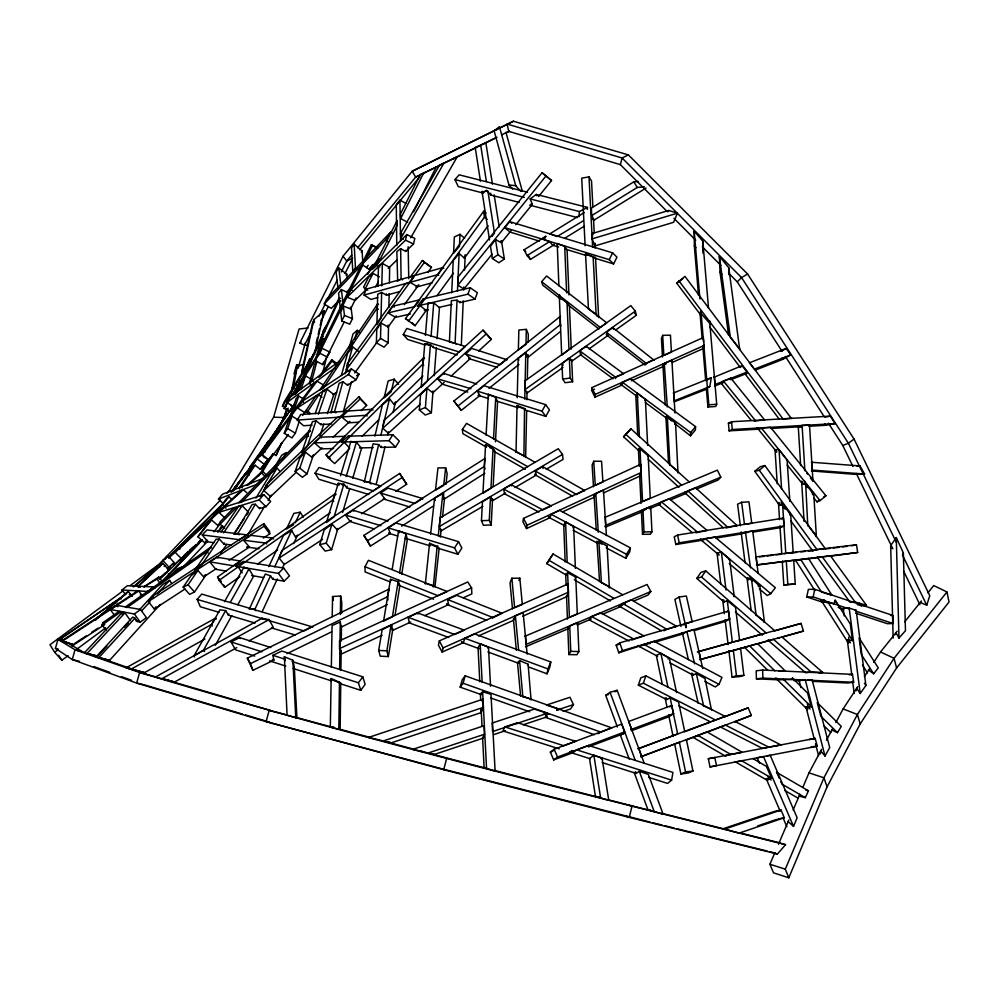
<?xml version="1.0" encoding="UTF-8"?>
<svg xmlns="http://www.w3.org/2000/svg" width="999" height="999" viewBox="0 0 999 999"><rect width="100%" height="100%" fill="white"/><g stroke="black" fill="none" stroke-linecap="round" stroke-linejoin="round"><path stroke-width="1.5" d="M563.036 367.42L527.097 392.982L525.062 389.535L525.062 380.819L630.806 305.619L635.289 311.139L636.375 315.259L615.421 330.157M519.143 202.41L490.746 195.03L490.759 193.182M382.155 635.227L340.721 654.333L339.523 648.626L339.573 640.784L467.744 581.967L471.59 587.874L471.84 593.881L463.386 597.777M340.721 654.333L340.746 650.424M389.148 589.997L388.998 589.098L247.34 658.129L252.922 670.341L273.913 660.077L272.864 655.332L281.83 651.036L362.824 676.822L365.135 684.365L360.764 690.321L339.672 683.503L339.46 682.217L331.156 678.558L330.319 726.947L338.823 729.307L340.147 729.07L340.746 682.754M340.896 670.404L341.159 650.337M341.283 641.071L341.483 625.636M341.646 613.286L341.783 602.484L340.622 596.028L332.567 596.515L332.217 616.645M338.823 729.307L339.46 682.217M339.623 669.48L340.272 621.89L332.068 625.586L331.343 667.369M340.372 614.51L340.622 596.028M396.253 315.821L388.136 326.985L380.894 322.977L376.748 329.583L376.386 342.832L384.053 347.177L388.186 342.782L388.524 325.886M388.886 307.455L389.16 293.631M389.373 282.879L389.672 267.52L382.367 263.399L378.471 266.171L377.922 286.176M387.325 604.595L341.134 627.185L341.159 625.861M560.389 331.543L527.597 357.617L527.659 355.007M523.901 456.493L524.55 408.579L517.032 405.532L516.046 452.147M524.762 399.188L525.799 352.784L518.169 358.316L517.22 397.714M526.323 329.37L525.986 344.43L518.369 349.95L518.856 330.007L526.323 329.37L528.309 334.203L528.146 342.008M525.636 457.492L526.648 410.676M526.885 399.75L527.06 391.945M527.322 379.458L527.872 354.495M376.386 342.832L380.519 338.411L380.894 322.977M381.643 292.432L381.019 318.057L376.885 324.638L377.709 294.218L381.643 292.432L386.513 295.192L399.538 291.658M381.805 285.951L382.367 263.399M451.71 292.869L453.234 260.502L459.14 253.434L464.385 258.217L464.448 256.393M525.324 469.268L494.255 451.548L494.305 449.987M339.672 683.503L339.722 682.142M388.136 326.985L388.199 325.162M461.313 345.429L463.224 300.824M463.686 290.047L463.823 286.975M464.547 270.042L465.197 254.658M455.107 343.132L457.043 300.187L451.336 300.662L449.4 342.058L455.107 343.132L456.243 344.143M457.467 290.809L459.14 253.434M460.002 234.315L459.465 246.216L453.571 253.259L454.333 236.975L460.002 234.315L464.685 238.286M560.526 317.095L560.214 316.458L453.908 401.024L461.263 410.377L479.882 395.567L477.31 391.133L483.978 385.739L545.641 404.645L549.45 409.902L545.791 416.383L525.187 409.977L525.249 408.579M518.069 407.292L518.119 406.356M397.689 281.219L396.84 251.623L400.649 248.714L405.781 251.436L405.844 250.312M674.837 423.688L690.496 435.826L695.379 429.957L695.591 426.648L630.469 378.808L622.577 382.38L622.052 385.027L594.979 397.19L591.683 390.422L591.833 387.637L703.383 337.512L704.108 345.479L703.246 348.539L672.127 362.512M491.183 524.987L489.285 520.404L490.521 496.753L482.48 501.835L481.456 520.691L483.391 525.262L491.183 524.987L492.544 498.801M493.044 448.351L490.959 488.199L482.942 493.281L485.576 444.68L493.044 448.351L494.255 451.548M493.543 438.836L495.704 397.327L488.324 394.305L486.101 435.214M493.169 486.476L495.005 451.048M495.479 441.795L497.539 401.748L495.704 397.327M505.681 493.019L492.37 500.811L492.457 499.225M594.979 397.19L595.142 394.443L591.833 387.637M690.496 435.826L690.684 432.555L695.591 426.648M579.008 216.758L579.358 211.551L587.474 207.417L587.325 209.44M339.111 297.839L300.824 381.843L303.359 378.259L338.923 300.237L339.111 297.839L340.559 298.464M444.155 382.43L432.779 392.807L426.935 388.236L420.554 394.867L419.318 409.927L425.287 415.06L431.356 412.712L433.017 391.108M434.215 375.661L436.351 347.877M437.075 338.624L439.46 307.742L433.753 302.772L428.072 303.172L425.424 335.414M594.717 246.004L592.182 238.848L592.607 233.429L668.793 210.452L677.372 213.187L673.638 222.302L594.717 246.004L594.929 243.306M431.356 412.712L425.399 407.567L426.935 388.236M430.394 344.805L427.522 380.906L421.153 387.525L424.75 343.706L430.394 344.805L433.391 347.515L457.192 354.932M431.056 336.501L433.753 302.772M485.064 469.093L484.278 466.446L484.915 458.491L363.873 535.427L370.392 546.128L390.247 533.478L388.186 527.884L395.816 522.939L458.566 541.658L461.863 548.051L457.867 554.245L437.587 548.101L437.112 546.416L429.582 543.244L425.324 583.953M432.779 392.807L432.892 391.433M482.917 506.356L441.083 530.881L439.36 526.523L440.097 517.819L558.266 448.713L562.474 454.433L563.061 459.39L546.253 469.243M362.837 265.022L359.353 268.993L319.48 349.812L319.143 353.546L362.837 265.022L369.118 269.368L379.595 258.566M341.383 289.573L343.019 303.371L340.447 309.528L338.574 293.269L341.383 289.573L346.928 292.257L347.028 291.221M426.024 310.364L419.967 305.619L417.395 306.019L423.139 298.988L470.267 287.749L477.347 292.707L475.062 299.101L459.915 302.585L460.027 301.461M484.777 473.301L444.23 499.113L444.393 497.589M434.977 586.713L439.16 547.989M440.334 537.15L441.171 529.408M442.507 517.007L444.505 498.426M446.004 484.478L447.177 473.638L445.641 467.857L437.974 467.919L435.489 490.134L443.731 485.402L445.641 467.857M433.266 587.012L437.112 546.416M438.249 535.851L442.857 493.494L434.59 498.251L430.581 534.24M820.391 753.958L820.728 750.911L825.012 756.031L829.694 747.564L812.15 679.969L799.1 680.431L800.961 687.599M443.456 495.966L443.781 493.369M437.587 548.101L437.887 545.891M433.566 599.163L399.088 585.464L399.288 584.078M420.242 404.233L388.399 433.266L382.804 428.234L383.941 420.479L482.967 330.157L491.321 339.435L478.696 350.949M606.256 547.864L625.886 558.304L626.485 554.308L630.369 547.852L559.59 510.352L551.136 514.298L550.024 517.694L526.498 528.571L522.902 521.79L523.501 518.394L640.696 464.298L641.208 472.452L639.785 476.148L603.309 493.031M630.369 547.852L629.757 551.873L625.886 558.304M348.801 371.004L346.516 369.568L347.402 363.773L405.344 283.953L408.891 282.667L413.611 277.173L409.99 282.355L417.457 286.676L416.233 287.113L417.682 285.427M391.67 627.572L392.12 624.675M377.622 303.908L319.78 390.035L323.414 388.062L376.935 308.391L377.622 303.908L378.559 304.508M398.501 583.179L398.951 580.307M814.372 739.41L805.981 706.992L811.225 706.743L807.579 693.044L792.457 678.096L792.232 679.445L778.071 679.807L756.43 678.821L756.193 670.804L762.649 670.042L852.497 674.375L853.695 682.267L847.789 682.979L812.362 681.368M410.714 622.065L392.482 630.469L391.021 625.249L382.13 629.732L378.696 650.436L380.244 656.181L388.361 656.58L392.807 629.183M395.017 615.484L399.95 585.052M401.685 574.4L407.355 539.398L405.919 533.828L398.589 530.719L392.195 569.205M388.361 656.58L386.85 650.824L391.021 625.249M398.126 581.693L392.407 616.745L383.554 621.216L390.509 579.32L398.126 581.693L399.088 585.464M399.513 573.126L405.919 533.828M392.482 630.469L392.744 628.895M648.551 777.359L667.557 783.416L671.603 780.132L672.926 772.414L588.598 745.454L576.823 749.874L572.265 752.946L553.696 759.902L550.337 752.11L554.158 749.225L621.665 724.1L624.637 731.93L620.304 734.914L629.333 759.377M348.951 449.388L334.665 463.586L328.421 458.029L422.677 364.285L423.826 357.605L424.538 358.379M528.571 666.97L547.065 673.813L547.927 668.905L550.774 661.975L474.612 633.928L464.947 638.274L463.299 642.669L442.145 652.085L438.411 645.142L439.31 640.908L567.994 583.953L568.481 592.182L566.658 596.703L522.764 616.221M706.443 389.235L707.392 387.562L709.789 386.601L711.375 377.659L673.264 393.082M294.193 388.549L292.282 387.787L294.093 384.028L297.552 364.66L298.851 365.759L304.333 364.098M550.774 661.975L549.887 666.907L547.065 673.813M292.282 387.787L295.067 372.327L297.552 364.66M631.63 729.32L630.744 729.645L631.081 727.834L628.658 721.503L671.615 705.506L673.576 713.611L669.155 716.62L631.605 730.694M615.509 378.584L615.734 377.347L579.645 350.761L586.238 346.303L623.626 373.776L620.666 375.112M526.498 528.571L527.11 525.224L523.501 518.394M791.42 418.506L684.952 276.361L676.723 283.179L700.948 315.309L700.961 310.876M856.23 690.696L856.717 688.224L860.226 693.506L865.908 685.464L856.18 610.302L849.2 608.116L843.206 608.254L844.18 615.884M388.024 599.899L387.475 596.765L388.998 589.098M851.822 675.162L847.289 639.984L852.472 640.571L850.311 624.038L835.139 600.237L833.903 603.833L827.896 602.035L822.864 602.297L806.755 596.952L808.353 589.373L814.759 589.323L892.831 615.446L893.143 623.538L887.337 623.701L855.494 613.124M806.755 596.952L813.161 596.94L814.759 589.323M368.818 494.505L346.803 487.799L347.165 486.151M374.9 436.113L382.405 404.895L389.535 398.776L394.106 404.52L394.393 403.184M442.145 652.085L443.069 647.876L439.31 640.908M303.134 372.802L302.185 372.465L301.985 370.529L312.387 323.813L313.973 319.58L324.126 310.864L314.76 352.722M302.185 372.465L313.973 319.58M316.183 343.419L317.507 337.462M318.182 334.49L319.505 328.534M320.179 325.549L321.503 319.593M376.186 484.403L384.99 446.865M387.812 434.865L388.511 431.855M393.094 412.337L395.567 401.835M405.781 251.436L413.499 243.981L414.822 238.399L406.818 234.603L350.774 289.648L347.177 297.202L355.107 300.399L365.771 290.097M331.593 423.938L320.841 424.625L321.079 423.601M347.177 297.202L405.482 240.185L406.818 234.603M371.041 483.991L369.667 482.342L378.646 444.567L373.052 443.831L364.323 481.943M380.831 435.389L389.535 398.776M394.205 379.158L391.196 391.795L384.091 397.902L388.149 381.006L394.205 379.158L398.564 384.29M576.048 494.705L584.403 490.334L542.619 466.608L535.202 470.954L536.276 475.087L514.997 487.562M71.953 646.091L72.452 644.055M584.24 490.996L584.403 490.334M322.59 373.176L326.748 356.73M667.369 211.738L620.391 164.635L622.102 157.992L628.383 154.907L747.589 274.013L854.058 439.085L929.769 595.691L926.747 605.182L920.216 602.459M739.722 349.588L728.771 267.782L719.355 256.231L720.029 272.14L728.546 335.052M310.314 384.053L309.353 383.516L311.825 380.806L316.87 361.476L322.739 364.61L329.807 352.135L321.965 348.214L287.762 401.223L284.091 408.454L290.234 411.251M318.581 354.895L322.814 338.649L324.912 339.747M324.75 331.243L326.149 325.886L323.239 330.594L320.404 341.383L322.265 337.949M309.353 383.516L314.31 364.623L316.87 361.476M895.466 634.577L895.978 632.704L898.975 638.086L905.469 630.719L903.371 552.959L896.278 537.562L890.658 545.641L893.143 638.074M343.406 411.488L351.573 381.68M703.121 338.486L703.383 337.512M483.241 738.124L434.403 754.432L412.862 749.312L484.016 725.749L484.44 734.253L482.604 737.811L484.103 767.594L495.117 771.066L490.996 694.342L482.629 691.733L481.143 694.58L460.177 687.15L462.237 679.757L465.159 675.824L611.7 727.846L611.088 728.246M460.177 687.15L463.099 683.254L465.159 675.824M342.882 381.743L339.136 383.341L330.831 412.849L334.503 411.763L342.882 381.743L347.552 385.227L356.069 379.757L359.028 374.138L351.373 368.906L302.135 401.373L297.352 407.954L304.895 412.662L307.505 410.989M345.117 373.751L352.622 346.89L358.653 351.473M354.87 338.823L357.255 330.282L359.578 332.018M341.371 375.412L347.59 353.309L352.622 346.89M779.095 842.806L785.564 844.679L777.397 854.045L629.233 817.394L443.718 769.717L266.109 721.628L136.651 683.091L72.265 659.54L55.42 648.376L57.967 639.435L62.138 638.498M294.043 373.851L296.591 364.897M272.19 437.412L284.141 417.52L286.688 408.541M290.946 393.594L293.069 386.126M298.164 368.181L305.394 342.769M226.823 493.356L228.971 491.108L273.626 417.195L299.101 328.983L308.129 327.984M351.273 520.541L337.138 529.807L331.955 524.025L324.2 529.882L319.755 544.617L325.162 551.098L331.618 549.675L337.787 528.821M342.632 512.425L349.675 488.586M352.759 478.146L361.563 448.351L356.406 442.245L350.899 441.458L340.547 475.724M331.618 549.675L326.223 543.169L331.955 524.025M343.868 484.178L334.128 516.733L326.411 522.564L338.261 483.304L343.868 484.178L346.803 487.799M346.141 476.573L356.406 442.245M337.138 529.807L337.562 528.459M349.712 448.176L344.255 442.27L341.271 442.082L348.089 436.226L392.832 434.715L399.338 441.083L395.542 447.053L381.131 447.402L381.468 446.303M297.665 419.58L291.908 416.108L288.174 421.94L284.29 433.304L291.958 437.924L295.354 433.204L299.263 421.416M322.739 364.61L323.551 362.2M322.028 447.752L311.988 457.292L305.319 452.06L299.775 458.166L295.167 471.478L302.36 477.26L306.993 473.913L313.461 454.807M319.917 435.701L323.901 423.938M327.385 413.661L333.841 394.555L326.96 389.173L323.164 390.621L315.16 413.761M284.29 433.304L287.687 428.571L291.908 416.108M298.701 396.103L293.082 412.649L289.348 418.469L296.116 398.651L298.701 396.103L303.509 398.963M300.911 389.598L305.557 375.911L311.064 379.096M684.665 731.343L678.508 701.91L670.167 697.926L666.608 699.55L638.336 685.139L640.809 677.834L645.841 675.861L725.074 716.383L712.499 721.253M638.336 685.139L643.356 683.204L645.841 675.861M298.888 390.509L302.859 378.883L305.557 375.911M295.167 471.478L299.8 468.106L305.319 452.06M316.084 420.779L307.18 446.653L301.648 452.747L312.387 421.728L316.084 420.779L320.841 424.625M318.344 414.21L326.96 389.173M322.59 539.348L284.265 564.472L279.146 558.079L281.743 550.661L399.637 473.451L406.68 484.228L395.804 491.346M377.684 297.602L370.929 299.438L364.073 295.067L366.171 289.161L442.982 267.582L443.781 268.194M347.552 385.227L347.977 384.041M417.395 306.019L467.969 294.168L470.267 287.749M311.988 457.292L312.487 455.956M492.507 618.019L502.047 613.249L456.793 595.329L447.564 599.512L448.563 604.62L424.725 615.609M669.929 465.272L667.332 416.608L675.561 423.126L677.984 472.977M322.502 315.135L322.902 314.061M323.214 313.261L324.126 310.864M640.421 464.997L640.696 464.298M273.401 454.046L276.124 455.532L276.923 453.471M631.281 380.869L663.074 366.583L664.298 363.461L671.902 360.189L674.974 412.987M286.064 406.506L282.467 406.381L284.29 401.71L313.773 353.958L314.722 354.433M567.657 584.802L567.994 583.953M671.328 361.601L671.902 360.189M482.067 701.186L482.854 699.225L368.743 737.387L391.246 742.856L481.256 712.537L483.366 707.342L482.854 699.225M511.85 578.234L514.622 607.642L522.34 604.37L519.817 578.196L511.85 578.234L510.039 582.742L512.475 608.828M668.331 211.588L668.793 210.452M527.122 654.12L523.126 612.537L515.384 615.821L513.573 620.317L478.509 635.913M662.687 335.364L663.836 355.382L671.428 352.11L670.441 335.164L662.687 335.364L661.425 338.486L662.487 357.018M106.344 630.307L102.048 625.024L103.034 622.577L119.018 611.388L120.667 611.987L122.365 614.373M518.893 580.456L519.817 578.196M239.847 576.648L224.738 587.337L219.118 580.357L332.792 499.95L335.439 493.581L336.051 494.505M356.119 297.864L350.637 308.941L343.344 306.031L340.759 312.212L341.77 321.016L349.762 324.188L352.46 318.644L351.086 307.917M487.924 651.947L518.456 663.236L519.592 660.564L528.096 664.26L531.081 699.974M704.807 681.368L715.272 686.937L719.018 684.352L721.965 677.384L654.158 641.321L618.831 652.809L616.171 645.117L619.78 642.856L728.446 611.051L729.67 619.043L725.461 621.403L694.23 630.606M788.161 821.615L793.531 826.36L797.14 817.806L770.204 755.294L767.045 755.893M774.912 852.584L769.917 864.247L773.538 872.851L788.81 877.784L827.072 786.862L860.214 723.913L896.59 667.981L949.05 601.997L946.952 591.97L933.74 585.576L927.934 592.819M709.702 321.94L716.708 404.258L715.734 406.481L707.916 407.005L708.853 404.795L703.808 344.992M788.81 877.784L785.301 869.167L823.938 777.784L857.392 714.51L894.068 658.291L946.952 591.97M778.471 844.255L788.86 819.992M793.131 809.989L799.849 794.28M802.909 787.15L809.015 772.864L821.578 749.3M562.549 511.888L594.218 497.24L595.804 493.543L603.446 490.159L606.43 535.576M527.622 665.346L528.096 664.26M292.395 395.616L319.767 353.271L321.965 348.214M593.731 461.263L595.279 485.352L602.909 481.98L601.548 461.251L593.731 461.263L592.12 464.985L593.506 486.763M504.782 726.872L563.836 745.729L575.661 741.308L517.594 722.739L504.782 726.872L503.009 730.943L559.253 748.875M249.288 469.493L249.9 466.808L268.743 440.696L269.231 441.895M268.793 566.595L283.454 535.464L291.696 530.494L295.567 537.225L296.104 535.988M279.433 427.385L287.537 409.091M295.654 390.809L300.524 380.144L296.803 388.549M305.619 368.344L309.852 358.803L303.646 373.102M279.408 427.759L288.112 408.154M296.029 472.452L270.617 496.59L263.861 490.571L266.446 484.727L337.075 417.545L339.435 417.157L346.553 411.163L343.181 411.738L358.928 396.765L366.658 405.369L361.076 410.664M277.322 452.447L281.706 442.569M276.124 455.532L281.818 442.732M554.07 244.817L530.432 259.403L527.06 255.569L524.05 249.825L545.816 236.338L544.293 239.748L549.587 241.646L552.659 245.192L558.603 247.015M799.063 796.128L805.344 797.664L808.416 790.796L776.435 772.227M517.132 723.763L517.594 722.739M522.852 696.902L519.592 660.564M294.93 394.767L299.975 385.664L296.341 393.643M689.21 481.943L630.956 428.833L623.538 436.775L639.023 450.899L639.984 448.788L648.176 455.769L650.287 498.189L642.544 501.51L639.984 448.788M601.423 582.892L598.863 541.283L607.13 546.178L609.378 587.961M262.3 611.425L277.322 578.945M282.542 567.657L284.503 563.411M293.644 543.643L297.552 535.164M282.467 406.381L310.427 361.163L313.773 353.958M267.158 459.24L268.968 460.489L270.504 457.18M338.474 300.974L331.293 308.379L324.25 303.996L326.423 299.363L390.871 231.893L392.47 233.354M255.806 610.714L254.907 609.24L270.517 575.836L265.309 574.025L249.338 609.065M274.675 566.92L291.696 530.494M295.292 522.777L300.224 512.225L303.234 517.17M317.008 381.168L313.861 383.778L263.798 451.073L261.726 455.482L317.008 381.168L323.201 384.815M255.107 623.064L228.359 615.109L228.883 613.998M647.814 456.555L648.176 455.769M341.77 321.016L344.468 315.459L343.344 306.031M490.559 686.276L488.474 647.352L480.169 643.693L478.071 648.039L479.77 681.78M262.487 471.078L246.803 485.477L249.313 484.178L261.576 472.927L262.487 471.078L266.77 475.437M371.353 244.693L363.174 261.263L366.658 257.255L372.415 245.604L371.353 244.693L377.734 247.827M328.147 354.433L344.293 321.765M367.769 274.313L372.565 264.623M588.473 309.091L585.539 253.871L593.119 256.731L593.955 257.904L613.598 263.948L616.957 257.168L612.624 252.859L509.752 221.653L504.62 227.585L510.189 232.118L539.46 241.134M613.598 263.948L609.253 259.665L612.624 252.859M488.074 648.176L488.474 647.352M311.488 331.318L304.57 345.105L299.8 343.119L343.032 256.231L412.25 171.204L513.411 121.216L628.383 154.907M309.603 430.457L238.811 502.747L241.571 502.247L307.23 435.227L309.603 430.457L310.452 431.243M573.139 530.257L597.814 543.369L598.863 541.283M319.106 316.159L325.324 303.746M327.41 299.613L337.088 280.319M341.246 272.04L346.778 261.014L351.698 255.02M321.303 320.404L328.284 306.581M345.042 273.389L352.035 259.565M413.623 211.751L436.126 167.233L420.179 174.788L400.524 213.798L400.661 218.606L407.679 222.327M367.707 290.197L365.135 289.061L373.027 273.426L379.458 276.873M400.661 218.606L423.613 173.064M292.894 406.268L286.938 402.472L289.56 397.29L339.485 361.126L340.384 361.775M375.636 286.888L378.446 281.318M606.693 547.015L607.13 546.178M594.38 734.702L545.304 717.319L547.39 713.286L534.353 709.078L492.132 723.064L492.582 731.543L547.39 713.286M365.01 566.733L368.394 560.302L447.14 591.495L437.912 595.679L365.01 566.733L365.135 571.952L389.922 581.818M622.689 594.767L553.059 553.995L546.765 563.648L566.346 575.112L567.607 572.727L575.761 577.085L577.297 613.898L569.393 617.332L567.607 572.727M297.352 407.954L348.401 374.525L351.373 368.906M826.435 740.209L832.504 728.833M835.876 722.514L843.131 708.903L857.741 686.663M322.677 337.187L323.089 336.426M322.814 338.649L319.518 344.78L315.259 361.001L316.221 359.815M546.765 563.648L553.059 553.995M575.149 578.209L575.761 577.085M247.54 472.302L294.393 404.283L295.304 404.895M215.285 645.342L231.793 615.571M237.799 604.745L253.546 576.323L248.951 568.993L243.931 567.245L224.488 601.735M645.354 402.547L666.483 418.131L667.332 416.608M706.231 380.407L711.375 377.659M242.22 572.877L238.174 566.87L235.814 566.221L243.519 561.513L283.728 568.044L289.46 575.874L284.141 581.193L272.677 579.195L273.264 578.134M193.893 656.006L203.584 650.024L225.662 610.589L219.905 609.852L193.893 656.006L194.518 656.942M230.232 602.434L248.951 568.993M545.791 416.383L541.97 411.151L545.641 404.645M403.271 334.628L406.768 328.484L465.272 346.453L459.24 351.985L403.271 334.628L407.654 339.485L425.174 344.955M575.399 568.394L573.651 526.61L565.571 521.778L563.723 525.012L565.184 562.025M400.886 238.237L400.524 233.229L439.423 165.297L443.968 163.049L400.886 238.237L403.246 239.348M410.751 237.737L457.18 156.905L439.423 165.297M219.393 539.01L201.536 565.109L194.743 570.292L216.059 539.248L219.393 539.01L223.788 543.993L224.35 543.006M713.86 377.31L742.057 365.671L747.002 372.04L745.104 373.888L779.095 418.981M674.874 424.313L675.561 423.126M247.515 535.277L264.897 505.869M268.069 500.524L271.228 495.179M572.939 527.809L573.651 526.61M525.499 646.79L568.006 628.846L569.742 625.936L577.659 622.489L578.871 651.535L576.923 654.732L568.856 654.557L567.819 628.346M568.856 654.557L570.754 651.36L569.742 625.936M262.762 471.403L273.027 454.208M234.927 534.278L237.899 533.466L255.382 504.258L259.553 508.578L266.009 506.68L270.667 501.423L263.773 494.68L224.738 506.98L218.893 512.362L224.763 517.832M259.99 496.565L277.023 468.081L279.47 470.729M281.643 460.364L286.338 452.51L281.73 455.219L273.763 468.481L278.097 464.71M234.528 533.828L252.16 504.47L255.382 504.258M255.981 498.089L270.692 473.601L277.023 468.081M576.785 623.938L577.659 622.489M831.855 730.044L837.474 732.679L841.295 726.373L817.207 702.572M525.049 636.226L647.102 584.49L650.824 591.52L647.951 595.092L633.578 601.148M525.836 644.542L650.824 591.52M312.075 425.187L303.571 425.736L297.24 420.079L300.687 414.548L372.277 409.265L373.014 410.027M642.519 534.328L644.018 531.905L642.956 509.877L650.699 506.555L651.96 531.818L650.411 534.24L642.519 534.328L641.395 511.151M369.118 269.368L370.554 267.108M605.332 527.185L641.583 512.025L642.956 509.877M260.926 452.46L264.173 447.839M265.484 445.804L268.743 440.696M341.271 442.082L389.023 440.696L392.832 434.715M284.091 408.454L288.236 402.035M457.867 554.245L454.557 547.877L458.566 541.658M324.25 303.996L385.776 239.748L390.871 231.893M264.298 465.921L266.808 462.062M258.891 475.674L270.766 457.405M215.647 618.056L126.274 667.707L130.994 669.23L211.451 624.5L215.647 618.056L216.171 619.118M650.012 507.617L650.699 506.555M327.272 355.981L329.807 352.135M864.385 676.56L869.48 668.793M873.725 662.325L880.531 651.985L897.152 631.243M239.81 489.048L238.936 488.311L253.022 466.97L255.082 465.184L260.339 469.355L268.182 459.29L260.976 453.821L232.617 490.397L260.976 453.821M259.777 456.718L272.415 438.873L262.1 454.52M270.404 440.596L280.095 426.573M238.936 488.311L240.871 486.738L255.082 465.184M559.452 709.29L556.73 710.164L558.116 708.815L546.478 705.057L569.967 697.277L573.438 704.607L570.566 708.953L563.174 711.425M647.664 445.404L645.391 399.5L637.287 393.082L635.801 395.317L637.737 435.477M309.565 413.911L307.055 412.387L306.069 410.464L315.209 396.853L318.806 394.905L322.003 397.265M307.055 412.387L318.806 394.905M216.383 568.593L203.659 576.873L197.852 570.491L191.046 575.686L183.167 587.15L189.61 594.343L194.518 591.995L205.831 575.287M220.617 553.434L226.711 544.43M233.666 534.14L244.118 518.718M246.728 514.86L248.464 512.287M602.434 614.31L620.666 606.605L622.777 603.508L631.405 599.875L676.485 626.273L675.486 626.86M631.805 640.009L643.955 635.901L600.549 612.812L591.545 616.57L589.248 619.929L628.908 641.008M362.837 262.899L362.088 250.949L354.146 244.093L351.523 247.927L352.772 271.491L354.245 272.228M183.167 587.15L188.062 584.777L197.852 570.491M223.589 532.879L242.208 505.656L248.077 511.875M347.34 278.796L346.753 274.188L338.811 268.044L336.126 271.953L338.049 288.686M221.116 531.88L239.036 505.781L242.208 505.656M286.938 402.472L334.74 368.044L339.485 361.126M366.571 267.607L368.194 265.259M259.553 508.578L260.177 507.679M486.525 447.152L462.837 433.641L462.337 429.458L466.545 423.389L535.127 462.337M644.805 400.324L645.391 399.5M361.251 252.148L362.088 250.949M245.742 474.263L294.393 404.283M217.844 532.255L222.29 525.861M264.111 465.734L266.77 461.888M222.59 526.023L219.068 531.081L218.269 530.407M262.175 469.118L267.445 461.538M269.206 459.003L272.727 453.946M604.944 517.382L717.357 470.154L720.791 477.16L718.206 479.97L696.39 489.098M599.962 613.661L600.549 612.812M697.402 652.022L739.56 640.234L735.526 607.342L727.297 600.611L724 602.022L696.765 578.409L701.548 576.972L705.781 570.891L774.625 630.656M346.066 275.175L346.753 274.188M315.072 473.201L319.068 467.457L380.894 486.014L373.364 490.871L315.072 473.201L318.868 479.27L338.873 485.377M696.765 578.409L700.973 572.365L705.781 570.891M246.79 473.126L262.575 450.549L263.449 451.198M902.671 553.958L903.371 552.959M262.575 450.549L258.704 456.93M604.919 526.373L605.694 525.287L720.791 477.16M248.851 469.205L254.033 462.025M255.756 459.64L259.203 454.845M364.073 295.067L437.924 274.625L442.982 267.582M388.024 312.899L392.857 306.206L419.642 299.825L414.56 306.681L388.024 312.899L395.529 317.357L410.389 313.948M422.365 260.502L410.239 277.198L414.81 275.524L424.363 262.362L422.365 260.502L431.468 267.395L427.859 272.365M346.516 369.568L413.611 277.173M354.72 372.939L377.222 341.995M404.383 304.645L418.831 284.777M426.973 309.44L415.109 325.699L405.507 318.569L483.716 211.226L486.138 212.999M408.404 321.478L484.39 217.27L483.716 211.226M437.025 295.692L453.459 273.177M464.385 258.217L488.111 225.724M492.007 236.563L494.493 233.154L487.874 190.959M203.659 576.873L205.095 574.912M511.001 230.719L501.311 242.707L495.492 239.498L490.497 246.316L492.382 258.516L498.863 262.749L504.358 259.016L501.436 240.672M360.764 690.321L358.429 682.779L362.824 676.822M220.105 523.364L217.819 525.462L211.526 519.942L206.668 525.099L197.902 536.8L204.832 542.882L206.656 540.422M214.048 531.868L219.543 524.425M673.826 400.999L709.789 386.601M331.718 359.777L318.831 377.085L322.003 374.463L331.918 361.139L331.718 359.777L337.737 364.073M268.968 460.489L288.299 434.553M302.56 415.422L306.218 410.514M231.756 491.608L244.568 474.513L246.728 472.914L249.263 475.012M211.526 519.942L197.902 536.8M228.833 496.828L209.678 521.066L226.81 498.214L228.833 496.828L231.219 498.926M232.867 491.433L246.728 472.914M260.339 469.355L268.182 459.29M352.772 271.491L355.469 267.932L354.146 244.093M263.274 538.074L269.73 533.866L269.53 531.268L263.886 523.626L152.51 596.216L148.339 601.598L154.283 609.015L155.931 606.855M759.34 588.873L767.282 595.541L770.778 593.618L775.361 587.724L715.072 537.137L705.369 538.723L702.01 540.297L675.848 544.505L674.263 536.775L677.597 535.039L783.403 518.144L784.128 525.961L780.207 527.722L753.296 532.042M353.446 342.47L349.063 348.064L353.059 333.866L357.255 330.282M873.65 673.763L878.271 667.906L859.09 637.812L861.263 654.345L873.65 673.763L868.606 670.129M217.819 525.462L218.993 523.988M904.719 621.803L921.428 600.948M492.095 254.133L463.898 289.048L457.929 285.165L457.704 277.435L542.082 172.715L551.523 180.532L538.573 196.578M457.929 285.165L546.078 175.861M515.846 224.713L532.305 204.32L530.169 198.913L536.351 194.43L587.474 207.417M271.553 439.198L272.115 438.499M670.466 499.937L686.038 493.431L687.999 491.021L695.654 487.824L737.037 525.549L736.226 525.973M357.605 247.827L415.646 177.11L496.253 137.5M424.338 310.402L425.062 309.515M359.64 249.787L419.855 176.711M406.106 203.459L399.937 200.212L396.266 204.645L396.765 245.454M246.716 492.657L243.306 489.697L240.821 490.971L178.846 547.864L175.087 552.322L181.506 558.716L183.379 556.48M222.752 503.009L218.431 499.063L222.515 494.205L262.837 478.533L263.661 479.333M156.331 567.882L167.969 555.694L174.163 562.587L167.582 568.668L162.987 563.461L161.95 563.861L137.874 586.55L138.599 587.449M164.972 559.215L167.969 555.694M219.031 612.325L200.349 606.768L197.14 599.388L201.736 594.08L312.849 627.022M211.026 546.99L125.362 606.955L127.035 607.529L207.005 551.56L211.026 546.99L211.751 547.939M541.633 281.681L546.603 276.011L606.755 322.864L600.312 327.485L541.633 281.681L542.694 285.102L560.476 298.988M486.6 190.197L484.527 191.671L482.03 191.521L483.441 193.132L458.266 186.588L454.932 179.583L459.153 174.825L527.509 192.195M218.893 512.362L259.103 499.925L263.773 494.68M695.853 532.817L707.117 530.481L669.318 498.763L661.538 501.948L659.078 504.72L692.382 532.679M114.398 615.172L110.215 609.477L116.696 605.382L140.509 609.477L146.391 617.594L140.26 622.152L137.35 621.553L134.977 618.181L132.73 617.07L96.066 656.955L109.49 660.451L160.34 604.37M167.582 568.668L174.163 562.587M168.282 569.005L169.955 567.182M98.539 657.941L134.977 618.181M141.796 610.739L150.037 601.748M157.255 593.881L169.618 580.382L171.478 583.179M178.933 570.217L181.943 566.933L177.048 568.843L171.915 574.425M623.538 436.775L630.956 428.833M139.548 609.64L162.462 584.715L169.618 580.382M106.881 646.253L97.652 656.256L84.391 652.822L122.79 611.9L124.975 612.887L130.494 620.716M124.338 627.372L128.446 622.926M86.726 653.783L124.975 612.887M158.866 577.01L143.756 586.937L156.943 579.033L158.866 577.01L162.013 581.393M182.792 567.469L207.417 541.508M220.267 527.959L222.402 525.711M220.379 500.099L159.166 564.21L130.295 585.501M161.001 582.242L198.938 543.531L162.6 581.48M213.798 542.657L207.829 541.858L202.223 534.915L206.993 529.957L247.715 534.977L239.161 539.735M346.928 292.257L350.012 289.073M168.356 557.43L222.565 504.183L223.364 504.982M220.08 524.188L236.064 507.879L233.316 508.341L219.942 522.002L220.08 524.188L224.688 528.209M297.24 420.079L366.346 415.284L372.277 409.265M218.431 499.063L257.23 484.203L262.837 478.533M742.057 365.671L740.271 367.47L709.552 326.723M328.421 458.029L326.086 454.832L423.826 357.605M235.814 566.221L278.384 573.364L283.728 568.044M362.137 436.288L378.621 419.905M394.106 404.52L422.877 375.924M782.017 351.236L737.274 281.843L741.558 277.585L747.589 274.013M347.664 411.076L341.633 416.995L348.476 422.639M168.669 556.942L222.565 504.183M159.228 578.621L161.451 576.448M160.864 577.235L165.31 572.902M763.511 420.079L764.66 420.005L730.831 378.159L723.438 381.019L721.166 383.241L751.26 420.492M182.355 557.642L182.979 557.03M183.292 556.73L186.114 553.983M186.438 553.683L187.063 553.071M388.236 268.394L397.003 259.915M730.107 378.858L730.831 378.159M204.832 542.882L207.617 540.209M159.328 578.97L169.331 569.442M173.789 565.209L181.568 557.804M183.791 555.694L188.237 551.46M159.465 579.495L196.254 544.455M263.861 490.571L360.177 398.988L358.928 396.765M333.191 437.162L349.925 421.266M168.744 557.454L193.182 535.002L168.681 558.091M137.874 586.55L162.987 563.461M314.423 442.869L320.517 437.15L345.242 436.313L339.235 442.145L314.423 442.869L321.316 448.851L333.529 448.563M180.32 561.825L181.169 561.026M181.456 560.764L184.028 558.379M137.35 621.553L138.312 620.666M135.951 620.903L136.588 620.317M175.087 552.322L243.306 489.697M189.76 550.112L193.144 547.015M198.776 541.845L201.036 539.785M181.506 558.716L202.21 539.747M450.986 376.198L470.342 358.554L465.634 353.971L471.69 348.426L507.117 359.777M382.804 428.234L486.488 333.678M197.79 543.131L201.236 540.072M197.752 544.118L202.347 540.047M95.442 620.217L127.273 592.02L128.471 591.658L132.28 596.403M133.204 586.913L157.767 565.734L158.853 565.471L159.952 566.745M95.067 619.767L128.471 591.658M134.415 586.538L158.853 565.471M312.387 323.813L314.635 321.89M167.482 568.918L170.442 566.371M467.757 392.095L442.607 384.278L437.412 378.783L443.668 373.389L476.773 384.003M373.027 273.426L368.594 277.198L363.599 287.113L365.135 289.061M465.634 353.971L500.199 364.697L506.73 359.19M783.915 553.721L793.169 552.385L790.696 514.61L782.579 504.058L779.582 505.407L754.769 471.303L760.364 466.658L764.909 465.596L825.186 548.538L814.585 550.049M754.769 471.303L759.29 470.267L764.909 465.596M814.098 498.264L817.02 501.873L819.355 499.962M817.02 501.873L820.067 500.586L825.948 495.804L770.629 427.397L761.388 427.984L758.74 429.145L729.12 430.844L728.433 423.126L731.568 421.74L830.381 416.133L835.014 423.613L825.649 425.299L808.903 426.261M470.954 388.698L437.412 378.783M125.699 594.705L121.99 589.984L127.323 585.726L154.233 586.962L154.957 587.912M560.214 316.458L560.327 324.613L457.954 406.031L461.263 410.377M488.961 388.349L518.956 364.498M299.8 343.119L301.099 342.12M571.715 360.027L572.627 381.743L565.122 382.729L562.637 379.083L562.025 363.686L569.355 358.092L571.753 361.226L581.68 354.158M62.949 640.059L60.052 639.26L120.504 597.976L121.191 598.913M122.752 591.058L49.95 644.742L54.683 652.297L61.838 660.289L68.107 655.656M76.873 649.163L105.682 627.859M110.215 609.477L134.365 614.023L140.509 609.477M54.683 652.297L58.429 649.525M553.696 759.902L557.542 757.067L624.637 731.93M854.058 439.085L848.376 443.244L842.794 445.517L828.446 423.251M229.108 560.314L249.475 547.052L243.544 540.222L266.071 543.106L272.939 538.086L273.601 538.998M593.893 755.319L589.51 758.516L595.441 796.34L608.766 800.299L602.06 758.229L593.893 755.319L600.661 798.226M676.723 283.179L682.779 278.771M601.236 758.828L602.06 758.229M602.185 762.574L636.238 773.426L639.285 771.24L648.376 774.487L663.124 814.185L647.926 809.764L634.115 772.339M589.123 348.863L607.742 335.614L606.393 332.242L612.849 327.61L654.033 360.202M525.062 389.535L635.289 311.139M121.99 589.984L147.84 591.47L154.233 586.962M219.118 580.357L217.57 576.935L335.439 493.581M257.48 564.173L277.622 549.925M295.567 537.225L330.257 512.687M102.048 625.024L120.667 611.987M669.692 706.842L671.615 705.506M541.92 239.023L545.816 236.338M552.659 245.192L554.095 244.206M617.407 727.06L605.694 695.304L610.089 692.295L617.145 690.309L644.268 763.398M492.382 258.516L497.889 254.757L495.492 239.498M614.934 691.82L617.145 690.309M120.504 597.976L60.027 638.998L62.925 639.772M597.902 733.803L598.788 733.204M599.388 732.804L611.7 727.846M243.544 540.222L250.836 535.364L272.939 538.086M422.402 498.476L387.999 488.149L380.444 493.019L414.91 503.459L422.402 498.476L422.689 499.213M103.933 625.099L74.013 644.705L61.426 641.058L137.238 591.221L138.686 591.033L141.596 594.667L140.285 595.017M61.95 641.458L138.686 591.033M74.738 643.431L86.426 635.764M91.621 632.355L98.114 628.096M279.146 558.079L402.485 477.272M361.563 513.798L384.69 498.638L380.444 493.019M148.339 601.598L264.073 526.198L263.886 523.626M154.283 609.015L184.927 589.073M356.581 375.724L359.028 374.138M388.062 521.078L353.171 510.214L345.442 515.009L350.312 521.64L374.026 528.833M332.867 394.667L336.713 392.207M370.392 546.128L367.545 540.709L484.278 466.446M401.71 526.186L433.554 505.906M209.765 561.838L217.158 557.242L240.771 561.076L233.778 565.871L209.765 561.838L215.772 569.305L226.236 571.116M584.303 212.512L549.75 233.903L556.605 236.351M638.186 181.443L633.89 181.818L591.383 208.129L591.72 215.597L593.493 218.656L594.218 232.567M527.06 255.569L549.587 241.646M583.341 220.779L557.092 236.526M591.72 215.597L637.237 187.475L644.392 186.825M564.585 238.324L584.29 226.161M593.493 220.492L646.053 188.062M618.831 652.809L622.464 650.611L729.67 619.043M293.656 524.712L286.476 529.033L293.856 513.361L300.224 512.225M663.923 630.806L664.909 630.219M665.409 629.932L676.485 626.273M592.157 219.443L593.493 218.656M439.36 526.523L562.474 454.433M683.029 624.924L685.127 623.726L686.001 627.597L685.651 623.576L692.17 621.69L686.375 596.016L679.133 596.99L674.899 599.45L680.968 626.548M726.872 611.95L728.446 611.051M538.861 512.025L504.595 493.806L503.583 489.048L511.213 484.727L551.286 505.956L544.954 508.903M780.768 351.461L786.076 348.464L790.833 354.882L782.841 359.34L755.331 370.105M130.994 669.23L144.58 672.602L204.932 638.998M654.557 642.295L682.642 634.015L686.912 631.643L693.955 629.595L702.747 668.543M249.001 640.883L273.364 627.422L269.056 619.605L262.088 618.269L155.369 677.022L174.538 682.03L236.813 647.627M161.476 678.895L269.056 619.605M807.779 525.861L805.694 484.04L802.721 484.178L787.187 464.96M726.011 527.971L737.037 525.549M669.929 662.824L693.181 675.187L696.328 673.563L705.007 678.546L711.463 709.864M703.259 705.731L712.012 709.59M815.646 536.55L816.37 536.176L813.798 494.567L805.694 484.04M197.14 599.388L304.046 630.956L312.749 626.573M435.027 167.782L436.126 167.233M675.848 544.505L679.195 542.819L784.128 525.961M755.806 614.947L764.397 621.615L763.623 622.002M498.051 128.859L412.25 171.204L415.646 177.11L419.355 175.437M500.836 127.472L513.411 121.216M453.159 158.891L457.18 156.905M254.745 656.068L235.539 649.862L231.031 641.907L239.71 637.624L270.804 647.514M501.81 134.765L508.753 131.356L620.391 164.635M435.751 167.482L438.536 166.109M452.46 159.278L476.111 147.652M484.465 143.544L496.99 137.387M505.344 133.292L509.515 131.231M287.025 653.658L331.593 631.855M252.922 670.341L250.487 663.636L387.475 596.765M480.444 181.219L475.262 147.665L485.851 142.845L492.432 184.116M484.84 143.332L485.851 142.845M397.202 280.956L401.099 279.083L402.547 279.87M741.645 502.285L744.467 524.388L751.723 523.264L748.963 501.848L741.645 502.285L737.587 504.22L740.346 525.824M352.734 258.179L346.778 261.014L343.032 256.231M606.393 332.242L646.253 363.361L654.033 359.69M543.893 509.403L542.844 509.89L503.583 489.048M782.392 419.081L791.982 418.244M420.179 174.788L425.711 172.215M676.548 692.544L669.38 658.241L660.901 653.321L656.331 655.444L662.312 684.315M527.11 525.224L641.208 472.452M754.195 421.166L761.775 420.192M339.523 648.626L471.59 587.874M781.68 518.931L783.403 518.144M616.233 377.123L617.707 376.448M618.206 376.223L619.68 375.562M667.931 658.89L669.38 658.241M408.091 617.295L417.694 612.974L464.385 630.169L454.72 634.502L408.091 617.295L409.403 622.926L448.663 637.437M591.683 390.422L594.467 389.173M595.142 394.443L704.108 345.479M443.069 647.876L568.481 592.182M637.899 748.726L748.201 707.829L751.335 715.421L734.814 721.865M716.071 538.036L741.47 533.953L745.479 532.192L752.722 531.068L758.179 573.401M790.696 514.61L789.822 514.985L789.56 512.062M621.59 605.232L625.349 603.608M748.201 707.829L724.662 716.882M640.958 756.855L679.382 742.257L685.564 772.002L680.868 773.975L674.575 743.581M640.933 756.618L751.335 715.421M726.56 755.806L725.923 755.394L742.095 752.272L707.092 731.93L693.144 737.412L725.449 756.118M706.443 732.442L725.449 725.087L768.755 747.177L780.806 744.879L735.089 721.503M642.27 510.951L646.141 509.278M475.262 147.665L477.872 146.553M663.761 364.835L666.283 363.761M729.12 430.844L732.255 429.508L835.014 423.613M823.888 496.678L825.948 495.804M577.21 624.962L591.221 619.043M649.225 508.828L660.551 504.083M686.4 739.635L692.956 771.028L688.224 773.001L680.868 773.975M747.002 372.04L714.984 384.565L714.322 376.511M790.833 354.882L754.345 369.155L753.733 368.369M674.225 401.835L707.542 388.811M714.784 385.976L723.463 382.567M730.706 379.732L746.64 373.501M786.076 348.464L749.412 362.799L750.336 363.986M419.318 409.927L425.399 407.567M745.104 373.888L746.927 373.176M164.236 566.445L165.285 566.058M630.744 729.645L673.576 713.611M588.286 746.94L624.387 733.403M550.337 752.11L552.984 751.123M686.101 740.022L698.388 735.464M620.304 734.914L622.964 733.928M638.349 748.838L677.647 733.953L670.167 697.926M684.427 731.78L710.764 722.027M800.661 465.596L798.288 426.81L802.097 425.437L809.502 425.037L812.974 481.293L812.474 480.631M808.778 425.299L809.502 425.037M546.553 714.872L549.288 713.91M482.717 192.295L487.05 190.772L490.746 195.03M482.604 737.811L484.128 737.287M757.629 825.923L776.585 819.455M784.327 817.706L739.185 833.129L723.313 828.683L774.749 811.338L781.018 810.039L784.327 817.706L780.781 818.406M697.839 651.685L801.061 623.426L803.446 631.056L782.042 637.162M723.713 829.395L781.018 810.039M382.767 741.146L483.366 707.342M738.211 640.883L766.121 632.979L701.548 576.972M427.597 753.196L484.44 734.253M556.73 710.164L573.438 704.607M493.606 734.652L505.444 730.706M523.214 724.774L546.89 716.87M801.061 623.426L774.437 630.981M700.361 659.627L746.728 646.877M699.7 659.615L803.446 631.056M757.155 644.005L773.438 639.323L811.126 672.002L822.676 672.377L781.917 636.987M777.584 638.386L779.744 637.687M545.304 717.319L547.24 716.695M778.883 671.003L785.526 671.241L757.617 643.668L744.617 647.452L767.831 670.379M756.992 643.868L757.617 643.668M729.27 563.636L748.301 579.62L751.423 578.633L759.827 586.126L764.397 621.615M759.827 586.126L758.453 586.55L758.104 583.741M592.182 238.848L677.372 213.187M728.883 650.786L732.08 677.122L736.463 675.836L743.868 675.361L740.559 648.351M616.171 645.117L618.93 644.305M743.868 675.361L739.447 676.66L732.08 677.122M641.608 645.641L644.48 644.817M647.34 643.993L650.199 643.156M129.308 594.567L130.532 594.218M295.754 717.682L296.89 717.357L294.33 667.344L292.857 660.264L284.365 656.743L287.088 715.247L295.754 717.682L292.857 660.264M605.694 695.304L608.503 694.505M416.233 287.113L432.442 282.705M720.803 584.178L717.045 553.196L721.378 552.01L729.645 559.403L734.215 596.715L733.703 596.291M728.82 559.615L729.645 559.403M425.262 310.539L428.234 309.852M438.648 307.467L452.023 304.395M755.619 556.942L856.48 544.767L857.679 552.484L829.295 556.331M319.755 544.617L326.223 543.169M757.205 565.084L793.693 560.264L795.241 583.978L783.79 584.927L782.279 561.6M756.418 564.822L857.679 552.484M851.722 545.791L856.48 544.767M809.128 558.778L830.481 555.831L866.445 605.294L861.525 605.794L857.279 604.545M811.35 462.225L860.002 465.934L864.622 474.05L854.607 474.313L811.4 470.941M814.872 590.521L795.666 560.414L808.516 558.478L831.93 595.217L824.799 593.056M807.879 558.603L808.516 558.478M778.046 818.955L779.607 818.643M708.291 758.753L714.772 757.467L716.533 765.659L710.039 766.895L708.291 758.753L815.109 738.373L817.319 746.178L710.039 766.895M768.755 747.177L762.512 748.413L719.942 726.723M777.259 745.579L780.806 744.879M809.115 739.56L815.109 738.373M811.725 470.042L864.622 474.05M817.319 746.178L811.176 746.84M736.176 761.85L741.733 760.788L771.54 778.071L766.308 778.958L780.194 811.225M825.037 417.12L830.381 416.133M783.79 584.927L795.241 583.978M592.869 206.593L591.533 181.006L588.998 176.885L581.718 178.159L585.127 245.766M330.319 726.947L331.705 726.723M703.521 539.585L706.243 539.16M423.139 298.988L425.025 298.701M743.531 533.041L747.876 532.367M811.126 672.002L805.644 672.789L768.181 640.322M818.868 672.914L822.676 672.377M562.637 379.083L570.179 378.084L572.627 381.743M685.564 772.002L692.956 771.028M849.175 674.8L852.497 674.375M759.452 556.88L763.973 556.331M766.982 555.968L773.014 555.244M776.023 554.882L780.544 554.345M792.182 552.947L796.553 552.422M800.923 551.898L805.306 551.373M808.216 551.011L812.936 550.936M825.524 548.938L830.144 548.376M833.228 548.014L839.385 547.265M842.469 546.903L847.09 546.341M794.267 560.589L798.725 560.039M795.666 560.414L798.263 560.102M809.065 680.331L812.15 679.969M756.43 678.821L762.886 678.096L804.445 680.007M851.722 602.31L855.069 601.96L866.445 605.294M708.853 404.795L716.708 404.258M347.764 422.889L358.454 422.202M760.027 428.583L763.074 428.396M728.433 423.126L731.505 422.952M770.841 428.446L801.298 426.698M798.288 426.81L801.235 426.648M481.456 520.691L489.285 520.404M890.646 615.534L892.831 615.446M813.798 494.567L812.499 494.617L812.412 491.658M856.88 466.021L860.002 465.934M359.49 447.927L373.226 447.602M854.669 610.327L856.18 610.302M644.018 531.905L651.96 531.818M777.234 483.866L775.024 449.675L779.045 449.637L787.125 460.127L789.822 501.323M246.478 534.964L247.715 534.977M570.754 651.36L578.871 651.535M247.252 547.002L249.475 547.052M273.626 417.195L284.141 417.52M793.88 680.519L800.049 680.806M807.529 680.144L853.695 682.267M378.696 650.436L386.85 650.824M348.089 436.226L350.212 436.351M304.757 344.967L308.241 345.254M515.746 185.702L499.438 126.686L494.143 130.844L508.953 184.965L515.746 185.702L520.829 191.458M249.038 608.578L254.907 609.24M202.223 534.915L239.885 539.747M223.788 543.993L231.456 545.017M246.778 547.077L259.053 548.726M650.099 822.102L443.106 769.118L266.109 721.628L269.131 710.514L287.237 715.034M363.986 481.543L369.667 482.342M341.895 484.752L344.705 485.214M251.661 575.536L263.624 577.622M412.862 749.312L415.047 749.712M530.894 204.058L532.305 204.32M425.337 344.23L430.994 345.342L424.75 343.706M368.743 737.387L370.904 737.824M383.466 498.364L384.69 498.638M143.107 684.515L136.651 683.091L139.61 672.502L75.037 649.762L57.967 639.435L63.424 640.846M89.835 654.058L96.466 655.769M156.443 677.022L139.61 672.502C353.072 736.613 569.38 790.634 785.564 844.679M100.162 657.904L107.442 659.652M164.061 679.108L170.317 680.744M805.856 790.184L808.416 790.796M723.313 828.683L726.111 829.357M468.881 358.204L470.342 358.554M79.508 661.326L72.265 659.54L75.037 649.762L85.177 652.584M126.274 667.707L144.58 672.602M653.096 822.839L662.112 825.074M665.109 825.811L674.125 828.046M677.122 828.783L767.195 851.073M770.204 851.81L774.7 852.921M607.679 799.662L651.373 810.763M661.887 813.386L726.485 829.532M740.009 832.904L779.07 842.669M595.441 796.34L596.952 796.727M597.964 796.99L599.974 797.502M647.926 809.764L650.836 810.514M454.932 179.583L524.313 197.415M530.169 198.913L579.358 211.551M55.42 648.376L58.142 649.075M428.059 753.059L486.825 768.456M494.38 770.404L600.124 797.714M529.607 205.132L577.422 217.557M428.559 752.884L434.403 754.432M484.103 767.594L485.689 768.019M61.426 641.058L74.013 644.705M388.461 742.107L391.246 742.856M294.73 717.057L333.678 727.572M338.174 728.783L371.128 737.687M384.615 741.333L414.573 749.425M420.567 751.036L423.564 751.847M243.519 561.513L245.13 561.95M332.23 726.872L334.34 727.459M338.037 728.483L340.147 729.07M295.267 716.907L296.89 717.357M774.637 853.233L777.397 854.045M163.873 679.195L272.265 710.988M271.453 627.934L295.217 635.014M144.58 684.952L242.532 714.11M245.504 714.984L269.255 722.052M522.976 696.628L531.456 699.175M824.15 592.857L821.54 592.082L800.699 559.403M345.442 515.009L380.919 525.699M388.186 527.884L454.557 547.877M425.124 583.229L432.854 585.564M543.643 713.998L546.578 714.872M388.848 533.316L397.739 536.013M405.144 538.261L430.344 545.904M828.483 603.046L825.561 602.16L824.025 599.675M383.479 498.988L409.89 507.042M171.466 681.093L174.538 682.03M504.62 227.585L609.253 259.665M566.033 249.313L585.364 255.257M477.31 391.133L541.97 411.151M469.08 358.641L497.34 367.457M478.109 395.317L488.461 398.539M495.854 400.849L518.044 407.754L517.032 405.532M569.617 752.185L590.347 758.79M576.823 749.874L671.603 780.132M231.031 641.907L261.875 651.798M272.864 655.332L284.665 659.115M292.045 661.488L358.429 682.779M769.917 864.247L785.301 869.167M269.518 660.839L285.764 666.096M293.157 668.481L331.556 680.881M809.015 772.864L823.938 777.784L827.072 786.862M838.124 607.367L843.918 609.278M813.161 596.94L848.713 608.766M856.118 611.226L893.143 623.538M569.905 752.135L572.265 752.946M661.5 813.636L663.124 814.185M446.778 603.995L448.563 604.62M89.523 654.108L96.778 656.655M101.124 658.191L146.054 673.963M301.985 370.529L303.396 371.029M490.771 697.989L529.62 711.763M463.099 683.254L600.586 731.992M93.968 666.595L109.865 672.389M121.428 676.61L131.543 680.294M571.328 750.711L574.088 751.723M464.947 638.274L547.927 668.905M478.558 395.08L479.882 395.567M228.971 491.108L231.531 492.057M461.75 642.27L479.195 648.726M272.39 659.502L273.913 660.077M558.903 285.839L557.205 243.544L564.697 246.378L567.082 249.912L568.968 294.892M628.833 805.132L631.992 806.318L629.233 817.394L626.086 816.158M593.506 257.267L585.539 253.871M388.848 532.954L390.247 533.478M843.131 708.903L857.392 714.51L860.214 723.913M107.917 659.839L109.49 660.451M294.093 384.028L296.491 384.977M447.564 599.512L492.719 617.444M446.491 604.308L486.7 620.304M344.468 315.459L352.46 318.644M517.32 406.168L524.85 409.228M350.774 289.648L352.26 290.247M461.413 641.907L463.299 642.669M331.306 679.432L339.56 682.854M431.068 544.58L437.325 547.202M338.923 300.237L340.871 301.086M293.456 406.73L290.884 405.619L290.497 404.483M880.531 651.985L894.068 658.291L896.59 667.981M400.524 233.229L401.948 233.891M405.482 240.185L413.499 243.981M319.48 349.812L320.916 350.487M515.909 451.835L523.513 455.544M372.415 245.604L377.535 248.127M489.685 447.502L493.419 449.338M720.329 726.723L720.966 727.035M355.469 267.932L357.455 268.906M319.767 353.271L327.622 357.192M310.427 361.163L311.376 361.638M643.356 683.204L715.396 719.967M678.758 705.744L710.339 721.827M534.902 474.363L536.276 475.087M601.523 582.667L609.815 587.05M551.136 514.298L626.485 554.308M548.463 517.132L564.91 525.874M591.545 616.57L633.616 638.948M643.843 644.38L719.018 684.352M638.473 646.103L657.629 656.281M297.452 389.21L299.375 390.259M619.018 605.694L620.666 606.605M648.264 642.557L650.112 643.593M638.061 645.566L639.922 646.603M311.825 380.806L313.274 381.618M378.471 266.171L379.845 266.945M380.519 338.411L388.186 342.782M462.337 429.458L527.709 466.683M535.202 470.954L576.148 494.268M534.79 474.65L572.614 496.216M548.488 516.82L550.024 517.694M694.63 663.873L686.912 631.643M302.859 378.883L304.233 379.67M697.864 735.364L730.769 754.432M781.668 783.94L805.344 797.664M734.877 761.575L767.182 780.281M784.69 790.421L798.151 798.213M549.475 560.589L614.035 598.389M622.777 603.508L666.645 629.195M574.3 579.77L610.464 600.948M618.506 605.656L661.363 630.744M598.451 542.107L601.985 544.218M66.034 641.932L82.28 651.573M392.857 306.206L394.255 307.055M766.308 778.958L768.144 780.057M287.687 428.571L295.354 433.204M306.069 410.464L309.815 412.737M771.128 780.032L768.693 778.546L767.607 775.936M302.135 401.373L303.546 402.26M405.507 318.569L408.853 320.679M752.996 758.616L766.308 766.333L771.54 778.071M347.402 363.773L348.776 364.647M376.935 308.391L378.334 309.303M457.704 277.435L458.454 277.922M497.889 254.757L504.358 259.016M249.9 466.808L251.224 467.669M292.707 407.317L294.081 408.241M348.401 374.525L356.069 379.757M263.798 451.073L265.147 452.01M263.074 456.418L263.986 457.043M264.435 457.355L265.347 457.979M467.969 294.168L475.062 299.101M424.363 262.362L431.468 267.395M559.34 296.953L567.032 302.51L568.993 349.613L561.688 355.194L559.34 296.953L567.245 302.897M334.74 368.044L335.639 368.681M331.918 361.139L336.738 364.598M588.299 308.803L596.103 314.448L597.09 316.196M236.413 485.439L237.275 486.063M484.39 217.27L487.225 219.33M622.577 382.38L690.684 432.555M613.049 378.733L580.731 354.907L579.645 350.761M620.504 384.228L637.899 397.053M606.63 334.79L607.742 335.614M257.13 458.866L264.348 464.335M620.779 384.053L622.052 385.027M437.924 274.625L438.711 275.237M567.032 302.51L568.593 305.332L598.95 329.046M606.231 334.74L645.092 365.097M323.164 390.621L324.45 391.633M334.503 411.763L335.864 412.824M551.523 180.532L542.082 172.715M667.27 406.893L664.298 363.461M667.032 417.145L671.715 420.904M299.8 468.106L306.993 473.913M509.752 221.653L510.439 222.228M511.138 222.789L511.838 223.364M244.568 474.513L245.417 475.212M768.144 639.947L769.068 640.734M457.043 300.187L459.915 302.585M661.538 501.948L697.414 532.055M705.369 538.723L770.778 593.618M700.711 539.672L718.568 554.645M240.871 486.738L242.195 487.849M295.067 372.327L296.228 373.301M670.092 464.847L678.396 471.915M428.072 303.172L428.783 303.783M735.401 611.912L762.324 635.252M320.517 437.15L321.391 437.899M446.029 757.916L446.653 758.466L443.718 769.717L443.106 769.118M684.814 492.357L686.038 493.431M700.561 539.035L702.01 540.297M326.086 454.832L330.244 458.541M750.511 567.894L745.479 532.192M266.446 484.727L267.282 485.477M717.045 553.196L719.105 555.032M752.21 580.918L750.124 579.033L749.787 576.236M383.941 420.479L384.64 421.116M625.898 434.365L681.555 485.127M687.999 491.021L727.597 527.122M648.164 459.24L678.895 487.275M684.59 492.47L723.288 527.772M385.776 239.748L388.174 241.945M307.23 435.227L308.504 436.401M224.738 506.98L225.986 508.154M257.23 484.203L258.054 484.99M389.023 440.696L395.542 447.053M259.103 499.925L266.009 506.68M360.177 398.988L366.658 405.369M775.574 678.009L807.642 709.665M824.225 726.023L830.856 732.579M219.193 507.667L220.404 508.853M749.575 645.866L774.887 670.866M783.278 679.145L811.225 706.743M837.474 732.679L820.866 716.271L817.432 703.421M178.846 547.864L180.045 549.063M673.913 218.306L695.766 240.21M702.322 246.79L720.891 265.409M728.533 273.077L737.274 281.843M491.321 339.435L482.967 330.157M412.187 322.777L415.109 325.699M261.576 472.927L264.81 476.198M805.981 706.992L807.729 708.778M366.346 415.284L367.07 416.046M178.334 548.551L183.379 543.706M239.036 505.781L239.81 506.605M810.077 709.015L808.079 706.892L807.392 703.845M443.668 373.389L444.318 374.076M422.677 364.285L423.751 365.434M792.457 678.096L793.768 679.52M776.635 678.246L778.071 679.807M237.899 533.466L239.111 534.815M162.75 560.277L168.943 567.17M188.062 584.777L194.518 591.995M508.953 184.965L512.637 189.136M701.248 313.723L710.139 323.863L709.852 321.004M524.05 249.825L525.736 251.748M378.646 444.567L381.131 447.402M157.767 565.734L158.878 567.007M698.513 295.404L694.33 245.804L694.193 231.119L702.821 241.184L708.503 307.967M694.33 245.804L695.941 247.69M350.899 441.458L351.548 442.22M720.029 272.14L721.79 274.3M634.59 313.062L636.375 315.259M338.261 483.304L339.086 484.315M139.048 586.026L140.16 587.387M103.034 622.577L104.745 624.687M723.438 381.019L755.419 420.591M761.388 427.984L820.067 500.586M757.092 427.697L776.51 451.735M217.57 576.935L221.303 581.58M739.847 349.101L730.331 337.237L719.355 256.231M785.189 509.19L781.48 504.557L781.218 501.648M217.158 557.242L217.907 558.179M281.743 550.661L282.38 551.46M152.51 596.216L153.247 597.14M562.025 363.686L563.149 365.11M757.667 427.759L758.74 429.145M750.636 364.385L751.26 365.184M751.872 365.984L753.421 367.969M806.905 473.401L807.417 474.063M810.451 478.009L811.962 479.982M775.024 449.675L776.797 451.985M808.253 525.599L816.37 536.176M147.84 591.47L148.564 592.419M207.005 551.56L208.104 552.996M168.419 573.95L170.255 576.348M453.908 401.024L457.23 405.382M817.369 556.793L818.044 557.704M678.87 280.794L782.941 418.831M406.68 484.228L399.637 473.451M781.955 358.142L782.841 359.34M264.073 526.198L269.73 533.866M807.329 487.587L804.744 484.078L804.657 481.131M278.384 573.364L284.141 581.193M116.696 605.382L117.745 606.805M115.772 601.485L116.796 602.884M859.702 603.284L861.525 605.794M759.29 470.267L816.932 549.525M822.239 556.818L855.069 601.96M790.983 521.078L812.849 551.136M817.407 557.392L850.211 602.472M353.171 510.214L353.783 511.051M266.071 543.106L266.721 544.018M134.365 614.023L140.26 622.152M156.943 579.033L160.102 583.428M122.79 611.9L123.476 612.874M363.873 535.427L367.545 540.709M557.205 243.544L557.954 244.655M864.422 683.241L865.908 685.464M203.584 650.024L204.52 651.435M332.792 499.95L333.703 501.361M785.389 356.481L824.225 416.708M827.896 602.035L852.472 640.571M820.716 599.675L848.276 642.869M862.474 665.122L867.494 672.976M270.517 575.836L272.677 579.195M243.931 567.245L244.505 568.156M58.679 655.257L61.838 660.289M824.787 423.901L825.649 425.299M847.289 639.984L848.875 642.544M225.662 610.589L228.359 615.109M633.89 181.818L637.237 187.475M525.062 380.819L525.437 381.468M247.34 658.129L250.487 663.636M835.139 600.237L837.899 605.169M821.465 599.812L822.864 602.297M239.71 637.624L240.272 638.611M850.374 642.881L848.85 640.147L848.651 637.175M262.088 618.269L262.637 619.255M528.621 255.969L530.432 259.403M560.327 324.613L560.951 325.861M211.451 624.5L212.25 626.098M896.34 542.37L848.376 443.244L741.558 277.585L622.102 157.992L507.067 124.051L508.753 131.356M902.422 554.932L926.747 605.182M842.794 445.517L852.934 466.458M856.318 473.451L892.844 548.851M903.658 571.191L919.892 604.707M890.658 545.641L891.945 548.426M223.689 585.052L224.738 587.337M490.521 496.753L492.37 500.811M524.55 408.579L525.187 409.977M776.76 772.951L777.097 773.688M777.746 775.149L778.071 775.886M778.733 777.347L779.058 778.084M780.694 781.742L781.018 782.479M554.158 749.225L557.542 757.067M793.531 826.36L763.486 756.593L757.205 757.791L759.527 763.186M783.216 818.243L786.837 826.66M488.324 394.305L489.023 395.979M635.514 771.678L636.238 773.426M536.351 194.43L536.9 195.816M612.849 327.61L613.498 329.258M440.097 517.819L440.409 518.643M485.576 444.68L485.964 445.679M518.169 358.316L518.881 360.189M525.799 352.784L527.597 357.617M610.089 692.295L635.189 760.164M639.285 771.24L654.345 811.95M592.607 233.429L592.919 234.328M619.78 642.856L622.464 650.611M638.798 748.326L641.533 756.355M484.915 458.491L485.152 459.24M429.582 543.244L429.807 544.068M505.944 132.38L522.315 191.134M398.589 530.719L399.138 532.804M390.509 579.32L390.896 580.769M805.219 679.707L825.012 756.031M815.509 743.83L818.568 755.631M692.707 673.338L693.181 675.187M586.238 346.303L586.438 347.09M542.619 466.608L543.106 468.494M434.59 498.251L435.164 500.524M442.857 493.494L444.23 499.113M682.642 634.015L682.317 632.604L688.386 659.677M679.133 596.99L686.001 627.597M696.328 673.563L703.533 705.594M691.42 673.226L698.164 703.333M417.694 612.974L417.932 614.035M284.365 656.743L285.227 660.739M339.573 640.784L340.172 643.656M660.901 653.321L667.919 687.087M665.134 697.989L667.032 707.105M668.593 714.71L673.001 735.976M677.597 535.039L679.195 542.819M511.213 484.727L511.463 485.926M698.975 651.311L700.549 659.34M500.998 241.084L501.311 242.707M332.567 596.515L333.279 600.387M666.283 697.777L666.608 699.55M331.156 678.558L331.306 679.445M340.272 621.89L341.134 627.185M494.13 194.817L499.238 226.91M480.669 145.055L486.401 181.581M482.03 191.521L489.522 239.972M748.001 577.534L748.301 579.62M849.2 608.116L860.226 693.506M852.622 681.268L854.195 693.506M751.423 578.633L756.068 614.822M741.133 531.992L745.079 562.862M747.052 578.284L751.186 610.689M348.726 289.523L349.113 292.582M741.283 532.492L741.47 533.953M729.12 650.674L729.245 651.685M721.378 552.01L725.998 589.984M727.297 600.611L732.354 642.207M733.353 650.337L736.463 675.836M722.677 599.662L724.375 613.611M725.124 619.805L728.134 644.592M338.811 268.044L340.834 284.977M518.281 661.688L518.456 663.236M723.788 600.024L724 602.022M756.143 556.818L756.955 564.71M515.384 615.821L518.643 650.474M513.424 618.781L516.333 650.249M517.482 662.512L520.629 696.266M350.474 307.143L350.637 308.941M703.009 345.891L703.246 348.539M731.568 421.74L732.255 429.508M694.193 231.119L699.924 298.951M700.961 311.251L703.546 341.92M699.949 312.462L702.172 338.811M702.821 346.553L705.694 380.656M706.343 388.411L707.916 407.005M386.413 293.868L386.513 295.192M700.611 310.976L700.948 315.309M597.689 541.72L597.814 543.369M525.424 635.614L526.086 644.13M802.534 481.705L802.721 484.178M782.517 561.026L782.592 562M666.358 416.271L666.483 418.131M779.045 449.637L781.618 489.26M782.579 504.058L785.788 553.284M786.3 561.176L787.799 584.215M778.446 502.522L779.557 519.63M779.957 525.849L781.78 553.833M595.804 493.543L598.289 532.205M594.005 494.542L596.278 530.319M596.977 541.208L599.55 581.655M594.093 495.192L594.218 497.24M568.468 303.446L568.593 305.332M560.352 297.115L560.439 298.364M802.097 425.437L804.882 470.766M801.61 481.106L804.083 521.441M481.093 709.839L481.256 712.537M662.924 364.747L665.209 404.907M665.921 417.27L668.556 463.611M662.924 364.073L663.074 366.583M779.457 502.922L779.582 505.407M594.78 243.381L595.029 248.014M595.504 257.292L598.651 317.557M588.998 176.885L592.619 247.078M593.119 256.731L596.103 314.448M480.169 643.693L482.142 682.142M482.629 691.733L486.575 768.805M480.394 694.055L480.706 700.199M481.168 709.402L482.017 726.273M641.508 510.464L641.583 512.025M605.269 516.908L605.694 525.287M811.837 462.125L812.212 469.955M673.788 392.357L674.163 400.537M637.287 393.082L639.41 436.925M638.411 449.375L639.235 466.371M639.61 474.088L641.021 503.434M569.43 305.744L571.253 349.175M567.932 627.247L568.006 628.846M571.69 359.64L571.753 361.226M564.697 246.378L566.633 292.869M569.355 358.092L570.179 378.084M728.771 267.782L729.045 274.75M638.91 448.276L639.023 450.899M565.571 521.778L567.207 562.537M565.684 574.363L566.108 585.164M566.533 595.953L567.444 619.093M481.093 693.031L481.143 694.58M762.649 670.042L762.886 678.096M566.296 573.451L566.346 575.112M896.278 537.562L898.975 638.086M559.565 294.817L559.64 297.49M593.918 256.443L593.955 257.904M586.813 254.258L586.838 255.232M646.253 363.361L646.266 364.198M408.154 246.716L408.766 278.721M399.937 200.212L400.537 241.021M400.649 248.714L401.099 279.083M702.821 241.184L702.896 253.109M433.391 346.141L433.391 347.515M397.127 220.554L372.727 268.993L377.172 265.185L397.252 225.362L397.127 220.554"/></g></svg>
